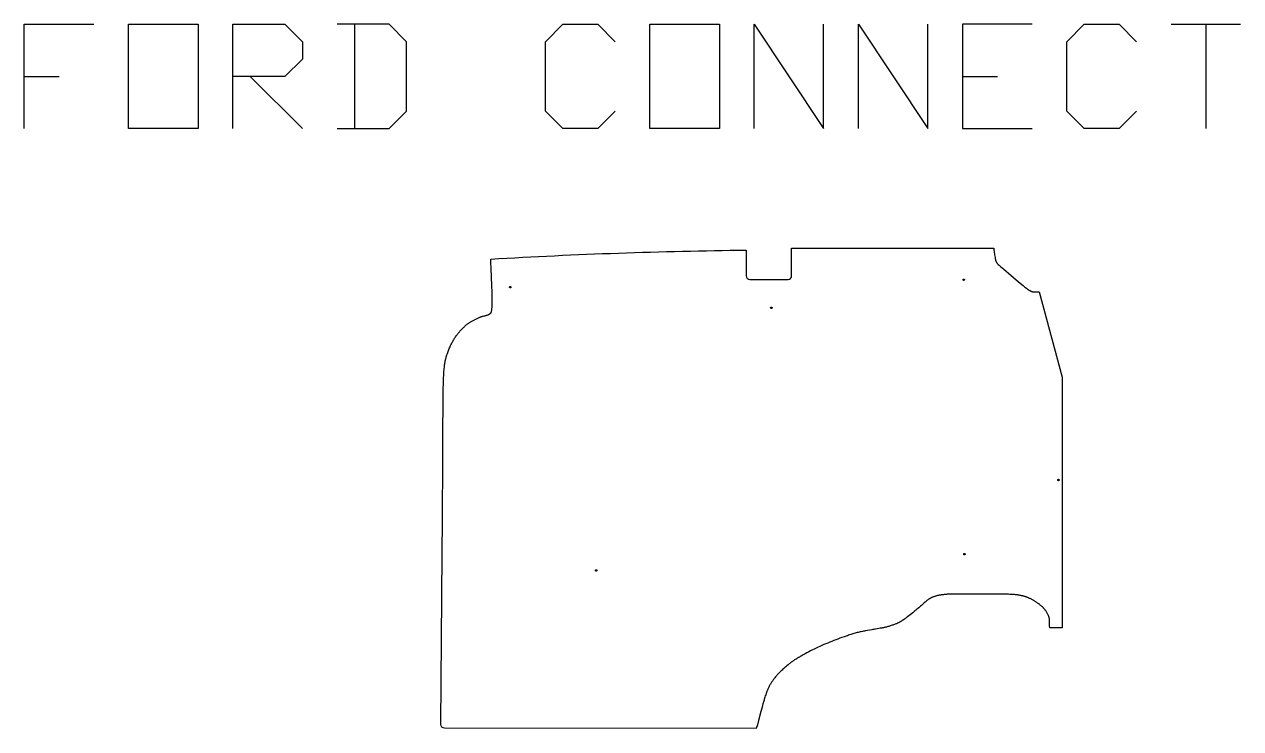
# Model space of a CAD drawing. Extents: x 1569 to 9588, y -6529 to -1210.
# Drawn here: x 1663 to 5219, y -3270 to -1210 of the extents above; entities that cross this region are included whole.
import ezdxf

# ---------------------------------------------------------------- set-up
doc = ezdxf.new("R2010")
doc.units = 0
doc.layers.add('Default_Layer', color=1, linetype='CONTINUOUS')

msp = doc.modelspace()

# ---------------------------------------------------------------- linework, layer by layer
at = {"layer": 'Default_Layer'}
for points in [[(1663, -1514.9), (1663, -1210.1), (1866.2, -1210.1)], [(2272.6, -1514.9), (2272.6, -1210.1), (2425, -1210.1), (2475.8, -1260.9), (2475.8, -1311.7), (2425, -1362.5), (2272.6, -1362.5)], [(2577.4, -1514.9), (2729.8, -1514.9), (2780.6, -1464.1), (2780.6, -1260.9), (2729.8, -1210.1), (2577.4, -1210.1)], [(2628.2, -1210.1), (2628.2, -1514.9)], [(3390.2, -1464.1), (3339.4, -1514.9), (3237.8, -1514.9), (3187, -1464.1), (3187, -1260.9), (3237.8, -1210.1), (3339.4, -1210.1), (3390.2, -1260.9)], [(3796.6, -1514.9), (3796.6, -1210.1), (3999.8, -1514.9), (3999.8, -1210.1)], [(4101.4, -1514.9), (4101.4, -1210.1), (4304.6, -1514.9), (4304.6, -1210.1)], [(4609.4, -1210.1), (4406.2, -1210.1), (4406.2, -1514.9), (4609.4, -1514.9)], [(4914.2, -1464.1), (4863.4, -1514.9), (4761.8, -1514.9), (4711, -1464.1), (4711, -1260.9), (4761.8, -1210.1), (4863.4, -1210.1), (4914.2, -1260.9)], [(5015.8, -1210.1), (5219, -1210.1)], [(5117.4, -1210.1), (5117.4, -1514.9)], [(1663, -1362.5), (1764.6, -1362.5)], [(2323.4, -1362.5), (2475.8, -1514.9)], [(4406.2, -1362.5), (4507.8, -1362.5)]]:
    msp.add_lwpolyline(points, dxfattribs=at)
for points in [[(1967.8, -1514.9), (1967.8, -1210.1), (2171, -1210.1), (2171, -1514.9), (1967.8, -1514.9)], [(3491.8, -1514.9), (3491.8, -1210.1), (3695, -1210.1), (3695, -1514.9), (3491.8, -1514.9)], [(4407.4, -1956.9), (4407.4, -1956.7), (4407.4, -1956.5), (4407.4, -1956.3), (4407.5, -1956.1), (4407.6, -1956), (4407.7, -1955.8), (4407.8, -1955.7), (4407.9, -1955.5), (4408.1, -1955.4), (4408.2, -1955.3), (4408.4, -1955.2), (4408.6, -1955.1), (4408.8, -1955), (4408.9, -1955), (4409.1, -1954.9), (4409.4, -1954.9), (4409.6, -1954.9), (4409.8, -1955), (4409.9, -1955), (4410.1, -1955.1), (4410.3, -1955.2), (4410.5, -1955.3), (4410.6, -1955.4), (4410.8, -1955.5), (4410.9, -1955.7), (4411, -1955.8), (4411.1, -1956), (4411.2, -1956.1), (4411.3, -1956.3), (4411.3, -1956.5), (4411.3, -1956.7), (4411.4, -1956.9), (4411.3, -1957.1), (4411.3, -1957.3), (4411.3, -1957.5), (4411.2, -1957.7), (4411.1, -1957.9), (4411, -1958), (4410.9, -1958.2), (4410.8, -1958.3), (4410.6, -1958.5), (4410.5, -1958.6), (4410.3, -1958.7), (4410.1, -1958.8), (4409.9, -1958.8), (4409.8, -1958.9), (4409.6, -1958.9), (4409.4, -1958.9), (4409.1, -1958.9), (4408.9, -1958.9), (4408.8, -1958.8), (4408.6, -1958.8), (4408.4, -1958.7), (4408.2, -1958.6), (4408.1, -1958.5), (4407.9, -1958.3), (4407.8, -1958.2), (4407.7, -1958), (4407.6, -1957.9), (4407.5, -1957.7), (4407.4, -1957.5), (4407.4, -1957.3), (4407.4, -1957.1), (4407.4, -1956.9)], [(3081.7, -1979), (3081.7, -1978.7), (3081.8, -1978.5), (3081.8, -1978.4), (3081.9, -1978.2), (3082, -1978), (3082.1, -1977.8), (3082.2, -1977.7), (3082.3, -1977.5), (3082.5, -1977.4), (3082.6, -1977.3), (3082.8, -1977.2), (3082.9, -1977.1), (3083.1, -1977), (3083.3, -1977), (3083.5, -1977), (3083.7, -1977), (3083.9, -1977), (3084.1, -1977), (3084.3, -1977), (3084.5, -1977.1), (3084.7, -1977.2), (3084.8, -1977.3), (3085, -1977.4), (3085.1, -1977.5), (3085.3, -1977.7), (3085.4, -1977.8), (3085.5, -1978), (3085.6, -1978.2), (3085.6, -1978.4), (3085.7, -1978.5), (3085.7, -1978.7), (3085.7, -1979), (3085.7, -1979.2), (3085.7, -1979.4), (3085.6, -1979.5), (3085.6, -1979.7), (3085.5, -1979.9), (3085.4, -1980.1), (3085.3, -1980.2), (3085.1, -1980.4), (3085, -1980.5), (3084.8, -1980.6), (3084.7, -1980.7), (3084.5, -1980.8), (3084.3, -1980.9), (3084.1, -1980.9), (3083.9, -1980.9), (3083.7, -1981), (3083.5, -1980.9), (3083.3, -1980.9), (3083.1, -1980.9), (3082.9, -1980.8), (3082.8, -1980.7), (3082.6, -1980.6), (3082.5, -1980.5), (3082.3, -1980.4), (3082.2, -1980.2), (3082.1, -1980.1), (3082, -1979.9), (3081.9, -1979.7), (3081.8, -1979.5), (3081.8, -1979.4), (3081.7, -1979.2), (3081.7, -1979)], [(3844.9, -2038.9), (3844.9, -2038.7), (3845, -2038.5), (3845, -2038.3), (3845.1, -2038.2), (3845.2, -2038), (3845.3, -2037.8), (3845.4, -2037.7), (3845.5, -2037.5), (3845.6, -2037.4), (3845.8, -2037.3), (3846, -2037.2), (3846.1, -2037.1), (3846.3, -2037), (3846.5, -2037), (3846.7, -2036.9), (3846.9, -2036.9), (3847.1, -2036.9), (3847.3, -2037), (3847.5, -2037), (3847.7, -2037.1), (3847.9, -2037.2), (3848, -2037.3), (3848.2, -2037.4), (3848.3, -2037.5), (3848.5, -2037.7), (3848.6, -2037.8), (3848.7, -2038), (3848.8, -2038.2), (3848.8, -2038.3), (3848.9, -2038.5), (3848.9, -2038.7), (3848.9, -2038.9), (3848.9, -2039.1), (3848.9, -2039.3), (3848.8, -2039.5), (3848.8, -2039.7), (3848.7, -2039.9), (3848.6, -2040.1), (3848.5, -2040.2), (3848.3, -2040.3), (3848.2, -2040.5), (3848, -2040.6), (3847.9, -2040.7), (3847.7, -2040.8), (3847.5, -2040.8), (3847.3, -2040.9), (3847.1, -2040.9), (3846.9, -2040.9), (3846.7, -2040.9), (3846.5, -2040.9), (3846.3, -2040.8), (3846.1, -2040.8), (3846, -2040.7), (3845.8, -2040.6), (3845.6, -2040.5), (3845.5, -2040.3), (3845.4, -2040.2), (3845.3, -2040.1), (3845.2, -2039.9), (3845.1, -2039.7), (3845, -2039.5), (3845, -2039.3), (3844.9, -2039.1), (3844.9, -2038.9)], [(4684, -2542.7), (4684, -2542.5), (4684.1, -2542.3), (4684.1, -2542.1), (4684.2, -2541.9), (4684.3, -2541.7), (4684.4, -2541.6), (4684.5, -2541.4), (4684.6, -2541.3), (4684.7, -2541.1), (4684.9, -2541), (4685.1, -2540.9), (4685.2, -2540.8), (4685.4, -2540.8), (4685.6, -2540.7), (4685.8, -2540.7), (4686, -2540.7), (4686.2, -2540.7), (4686.4, -2540.7), (4686.6, -2540.8), (4686.8, -2540.8), (4687, -2540.9), (4687.1, -2541), (4687.3, -2541.1), (4687.4, -2541.3), (4687.6, -2541.4), (4687.7, -2541.6), (4687.8, -2541.7), (4687.9, -2541.9), (4687.9, -2542.1), (4688, -2542.3), (4688, -2542.5), (4688, -2542.7), (4688, -2542.9), (4688, -2543.1), (4687.9, -2543.3), (4687.9, -2543.5), (4687.8, -2543.6), (4687.7, -2543.8), (4687.6, -2544), (4687.4, -2544.1), (4687.3, -2544.2), (4687.1, -2544.3), (4687, -2544.4), (4686.8, -2544.5), (4686.6, -2544.6), (4686.4, -2544.6), (4686.2, -2544.7), (4686, -2544.7), (4685.8, -2544.7), (4685.6, -2544.6), (4685.4, -2544.6), (4685.2, -2544.5), (4685.1, -2544.4), (4684.9, -2544.3), (4684.7, -2544.2), (4684.6, -2544.1), (4684.5, -2544), (4684.4, -2543.8), (4684.3, -2543.6), (4684.2, -2543.5), (4684.1, -2543.3), (4684.1, -2543.1), (4684, -2542.9), (4684, -2542.7)], [(4409.2, -2759.7), (4409.2, -2759.4), (4409.2, -2759.2), (4409.3, -2759.1), (4409.3, -2758.9), (4409.4, -2758.7), (4409.5, -2758.5), (4409.6, -2758.4), (4409.8, -2758.2), (4409.9, -2758.1), (4410, -2758), (4410.2, -2757.9), (4410.4, -2757.8), (4410.6, -2757.7), (4410.8, -2757.7), (4411, -2757.7), (4411.2, -2757.7), (4411.4, -2757.7), (4411.6, -2757.7), (4411.8, -2757.7), (4411.9, -2757.8), (4412.1, -2757.9), (4412.3, -2758), (4412.4, -2758.1), (4412.6, -2758.2), (4412.7, -2758.4), (4412.8, -2758.5), (4412.9, -2758.7), (4413, -2758.9), (4413.1, -2759.1), (4413.1, -2759.2), (4413.2, -2759.4), (4413.2, -2759.7), (4413.2, -2759.9), (4413.1, -2760.1), (4413.1, -2760.2), (4413, -2760.4), (4412.9, -2760.6), (4412.8, -2760.8), (4412.7, -2760.9), (4412.6, -2761.1), (4412.4, -2761.2), (4412.3, -2761.3), (4412.1, -2761.4), (4411.9, -2761.5), (4411.8, -2761.6), (4411.6, -2761.6), (4411.4, -2761.6), (4411.2, -2761.7), (4411, -2761.6), (4410.8, -2761.6), (4410.6, -2761.6), (4410.4, -2761.5), (4410.2, -2761.4), (4410, -2761.3), (4409.9, -2761.2), (4409.8, -2761.1), (4409.6, -2760.9), (4409.5, -2760.8), (4409.4, -2760.6), (4409.3, -2760.4), (4409.3, -2760.2), (4409.2, -2760.1), (4409.2, -2759.9), (4409.2, -2759.7)], [(3332.8, -2807), (3332.8, -2806.8), (3332.9, -2806.6), (3332.9, -2806.4), (3333, -2806.2), (3333.1, -2806), (3333.2, -2805.9), (3333.3, -2805.7), (3333.4, -2805.6), (3333.6, -2805.4), (3333.7, -2805.3), (3333.9, -2805.2), (3334.1, -2805.1), (3334.2, -2805.1), (3334.4, -2805), (3334.6, -2805), (3334.8, -2805), (3335, -2805), (3335.2, -2805), (3335.4, -2805.1), (3335.6, -2805.1), (3335.8, -2805.2), (3336, -2805.3), (3336.1, -2805.4), (3336.2, -2805.6), (3336.4, -2805.7), (3336.5, -2805.9), (3336.6, -2806), (3336.7, -2806.2), (3336.7, -2806.4), (3336.8, -2806.6), (3336.8, -2806.8), (3336.8, -2807), (3336.8, -2807.2), (3336.8, -2807.4), (3336.7, -2807.6), (3336.7, -2807.8), (3336.6, -2807.9), (3336.5, -2808.1), (3336.4, -2808.2), (3336.2, -2808.4), (3336.1, -2808.5), (3336, -2808.6), (3335.8, -2808.7), (3335.6, -2808.8), (3335.4, -2808.9), (3335.2, -2808.9), (3335, -2809), (3334.8, -2809), (3334.6, -2809), (3334.4, -2808.9), (3334.2, -2808.9), (3334.1, -2808.8), (3333.9, -2808.7), (3333.7, -2808.6), (3333.6, -2808.5), (3333.4, -2808.4), (3333.3, -2808.2), (3333.2, -2808.1), (3333.1, -2807.9), (3333, -2807.8), (3332.9, -2807.6), (3332.9, -2807.4), (3332.8, -2807.2), (3332.8, -2807)]]:
    msp.add_lwpolyline(points, close=True, dxfattribs=at)
msp.add_lwpolyline([(3026.7, -1896.7, -0.011928), (3773.7, -1870.3), (3773.7, -1945.9, 0.414214), (3783.7, -1955.9), (3896.3, -1955.9, 0.414214), (3906.3, -1945.9), (3906.3, -1864.9), (4497.1, -1864.9), (4497.7, -1869.3), (4498.4, -1874.1), (4499.8, -1884), (4500.4, -1888.6), (4501, -1892.5), (4501.5, -1895.5), (4501.7, -1896.5), (4501.8, -1897.3), (4502.4, -1899.6), (4502.7, -1900.8), (4503.1, -1901.9), (4503.5, -1903), (4503.7, -1903.6), (4503.9, -1904.1), (4504.2, -1904.7), (4504.4, -1905.2), (4504.7, -1905.7), (4505, -1906.2), (4505.3, -1906.8), (4505.7, -1907.3), (4506.1, -1907.8), (4506.5, -1908.3), (4506.9, -1908.8), (4507.4, -1909.4), (4508.4, -1910.4), (4509.5, -1911.5), (4510.5, -1912.5), (4512.6, -1914.6), (4514, -1915.8), (4516.9, -1918.3), (4526.6, -1926.4), (4539.8, -1937.6), (4554.8, -1950.2), (4569.8, -1962.8), (4583, -1973.9), (4588.4, -1978.4), (4592.7, -1981.9), (4595.6, -1984.3), (4596.5, -1985), (4597, -1985.4), (4598.1, -1986.1), (4599.2, -1986.8), (4600.4, -1987.6), (4601.6, -1988.2), (4602.8, -1988.9), (4603.9, -1989.5), (4604.9, -1989.9), (4605.8, -1990.4), (4606.6, -1990.7), (4607.4, -1991), (4608.3, -1991.4), (4609.1, -1991.6), (4609.9, -1991.9), (4610.8, -1992.1), (4611.7, -1992.3), (4612.5, -1992.5), (4613, -1992.6), (4613.7, -1992.6), (4614.5, -1992.6), (4615.4, -1992.7), (4617.6, -1992.7), (4620.1, -1992.6), (4625.3, -1992.6), (4627.9, -1992.5), (4630.3, -1992.5), (4697.1, -2241.7), (4697.1, -2608.2), (4697.1, -2974.6), (4660.7, -2974.6), (4660.7, -2972.8), (4660.6, -2970.9), (4660.6, -2966.9), (4660.5, -2962.9), (4660.5, -2958.8), (4660.4, -2956.9), (4660.4, -2955), (4660.3, -2953.2), (4660.2, -2951.5), (4660.1, -2949.9), (4659.9, -2948.5), (4659.8, -2947.8), (4659.7, -2947.2), (4659.6, -2946.6), (4659.5, -2946), (4659.2, -2945), (4658.9, -2943.9), (4658.6, -2942.9), (4658.2, -2941.9), (4657.8, -2940.9), (4657.4, -2939.8), (4656.9, -2938.9), (4656.5, -2937.9), (4656, -2936.9), (4655.5, -2935.9), (4654.4, -2934), (4653.3, -2932.1), (4652.2, -2930.2), (4651.1, -2928.3), (4649.9, -2926.5), (4648.6, -2924.6), (4647.9, -2923.7), (4647.3, -2922.7), (4646.6, -2921.8), (4645.9, -2920.9), (4645.2, -2920), (4644.5, -2919.1), (4643.7, -2918.3), (4643, -2917.4), (4642.2, -2916.6), (4641.4, -2915.8), (4640.6, -2914.9), (4639.7, -2914.1), (4638.7, -2913.1), (4637.7, -2912.2), (4636.6, -2911.3), (4635.4, -2910.3), (4634.3, -2909.3), (4633, -2908.3), (4631.8, -2907.3), (4630.5, -2906.3), (4629.2, -2905.3), (4627.9, -2904.4), (4626.6, -2903.4), (4625.3, -2902.5), (4624.1, -2901.6), (4622.8, -2900.8), (4621.5, -2899.9), (4620.1, -2899), (4618.7, -2898.1), (4617.2, -2897.2), (4615.6, -2896.2), (4613.9, -2895.3), (4612.3, -2894.3), (4610.5, -2893.3), (4608.8, -2892.4), (4607.1, -2891.5), (4605.3, -2890.6), (4603.6, -2889.7), (4601.8, -2888.8), (4600.1, -2888.1), (4598.4, -2887.3), (4596.8, -2886.6), (4595.2, -2886), (4593.6, -2885.4), (4591.9, -2884.8), (4590.3, -2884.3), (4588.6, -2883.7), (4587, -2883.2), (4585.3, -2882.7), (4583.6, -2882.3), (4581.9, -2881.9), (4580.2, -2881.4), (4578.5, -2881), (4576.8, -2880.7), (4575.1, -2880.3), (4573.4, -2880), (4571.7, -2879.7), (4570, -2879.3), (4568.2, -2879.1), (4566.4, -2878.8), (4564.4, -2878.6), (4562.4, -2878.3), (4560.3, -2878.1), (4558.1, -2877.9), (4555.9, -2877.8), (4553.6, -2877.6), (4549, -2877.3), (4544.4, -2877.1), (4539.9, -2876.9), (4535.4, -2876.7), (4534, -2876.7), (4531.7, -2876.6), (4525.3, -2876.6), (4516.4, -2876.5), (4505.6, -2876.4), (4479.6, -2876.3), (4450.4, -2876.3), (4435.6, -2876.3), (4421.2, -2876.3), (4407.6, -2876.3), (4395.2, -2876.3), (4384.5, -2876.4), (4375.7, -2876.5), (4372.1, -2876.5), (4369.3, -2876.6), (4367.1, -2876.6), (4365.7, -2876.7), (4363.6, -2876.8), (4361.4, -2877), (4359.2, -2877.2), (4357, -2877.4), (4354.7, -2877.6), (4352.5, -2877.8), (4350.2, -2878.1), (4348, -2878.3), (4345.8, -2878.6), (4343.7, -2878.9), (4341.6, -2879.2), (4339.6, -2879.5), (4337.7, -2879.9), (4335.9, -2880.2), (4334.3, -2880.6), (4332.7, -2880.9), (4331.2, -2881.3), (4329.7, -2881.7), (4328.3, -2882.1), (4326.8, -2882.5), (4325.3, -2883), (4323.8, -2883.5), (4322.4, -2883.9), (4320.9, -2884.5), (4319.5, -2885), (4318.1, -2885.6), (4316.6, -2886.2), (4315.2, -2886.8), (4313.8, -2887.4), (4312.5, -2888.1), (4311.1, -2888.8), (4309.8, -2889.6), (4309.1, -2890), (4308.5, -2890.4), (4307.1, -2891.3), (4305.8, -2892.2), (4304.4, -2893.2), (4303.1, -2894.3), (4301.8, -2895.4), (4300.4, -2896.5), (4299.1, -2897.6), (4296.4, -2900), (4293.7, -2902.4), (4291, -2904.8), (4289.7, -2906), (4288.4, -2907.1), (4285.7, -2909.3), (4283.1, -2911.6), (4277.7, -2916.3), (4275, -2918.6), (4272.3, -2920.9), (4269.6, -2923.2), (4266.9, -2925.5), (4263.9, -2927.9), (4260.4, -2930.8), (4256.5, -2933.9), (4252.6, -2937), (4248.6, -2940.1), (4244.9, -2943), (4243.1, -2944.3), (4241.5, -2945.6), (4240, -2946.7), (4238.6, -2947.6), (4236.1, -2949.4), (4233.5, -2951.2), (4231, -2952.9), (4228.4, -2954.6), (4227, -2955.5), (4225.7, -2956.3), (4224.4, -2957.1), (4223.1, -2957.9), (4221.7, -2958.6), (4220.3, -2959.4), (4219, -2960.1), (4217.6, -2960.7), (4216.1, -2961.4), (4214.4, -2962.2), (4212.6, -2962.9), (4210.7, -2963.7), (4208.7, -2964.5), (4206.5, -2965.3), (4204.3, -2966.1), (4202, -2966.9), (4199.7, -2967.7), (4197.3, -2968.4), (4194.9, -2969.2), (4192.6, -2970), (4190.2, -2970.7), (4187.9, -2971.4), (4185.6, -2972), (4183.3, -2972.6), (4181.1, -2973.2), (4178.9, -2973.7), (4176.7, -2974.2), (4174.4, -2974.7), (4172.2, -2975.1), (4169.9, -2975.6), (4167.6, -2976), (4165.3, -2976.4), (4160.7, -2977.1), (4156.1, -2977.9), (4151.6, -2978.7), (4149.3, -2979.1), (4147, -2979.5), (4143.9, -2980.1), (4140.8, -2980.7), (4134.7, -2981.8), (4128.5, -2982.8), (4122.3, -2983.9), (4119.3, -2984.5), (4116.2, -2985.1), (4113.1, -2985.7), (4110, -2986.3), (4107, -2987), (4103.9, -2987.6), (4100.9, -2988.4), (4097.9, -2989.1), (4094.8, -2990), (4091.7, -2990.8), (4088.5, -2991.7), (4085.3, -2992.7), (4082.1, -2993.7), (4078.9, -2994.7), (4075.6, -2995.8), (4072.3, -2996.9), (4069.1, -2998), (4065.8, -2999.1), (4059.4, -3001.3), (4053.1, -3003.6), (4047.1, -3005.7), (4041.2, -3007.9), (4035.2, -3010.1), (4029.3, -3012.4), (4023.3, -3014.7), (4017.5, -3017), (4011.6, -3019.4), (4005.9, -3021.8), (4003.1, -3023), (4000.3, -3024.2), (3994.7, -3026.6), (3989.1, -3029.2), (3983.6, -3031.7), (3978.1, -3034.3), (3972.6, -3037), (3967.2, -3039.7), (3961.8, -3042.4), (3956.5, -3045.2), (3951, -3048.1), (3945.4, -3051.1), (3939.8, -3054.2), (3937, -3055.8), (3934.2, -3057.4), (3931.5, -3059), (3928.8, -3060.5), (3926.2, -3062), (3923.7, -3063.5), (3921.3, -3065), (3919.1, -3066.4), (3917, -3067.8), (3915, -3069), (3913.1, -3070.3), (3911.2, -3071.7), (3909.2, -3073.1), (3907.3, -3074.5), (3905.3, -3075.9), (3903.4, -3077.4), (3901.4, -3078.9), (3899.5, -3080.4), (3895.8, -3083.3), (3892.4, -3086.1), (3889.2, -3088.8), (3886.3, -3091.2), (3883.7, -3093.5), (3880.9, -3096), (3878.2, -3098.5), (3875.5, -3101), (3872.9, -3103.5), (3870.5, -3105.9), (3868.3, -3108.2), (3866.3, -3110.3), (3864.4, -3112.3), (3862.5, -3114.4), (3860.7, -3116.6), (3858.8, -3118.8), (3857.1, -3120.9), (3855.4, -3123), (3853.8, -3125), (3852.4, -3126.9), (3851.2, -3128.7), (3849.9, -3130.6), (3848.7, -3132.5), (3847.5, -3134.4), (3846.3, -3136.3), (3845.1, -3138.2), (3844, -3140.1), (3842.9, -3142.1), (3841.8, -3144.1), (3840.7, -3146.1), (3839.6, -3148.2), (3838.5, -3150.4), (3837.5, -3152.5), (3836.4, -3154.7), (3835.5, -3156.9), (3834.5, -3159.1), (3834.1, -3160.3), (3833.6, -3161.5), (3832.5, -3164.3), (3831.5, -3167.4), (3830.4, -3170.6), (3829.2, -3174), (3828.1, -3177.4), (3827.1, -3180.8), (3826.1, -3184.1), (3825.5, -3186.1), (3824.7, -3189), (3822.5, -3197), (3819.7, -3207.4), (3816.5, -3219.4), (3809.5, -3245.6), (3806.1, -3258.4), (3803, -3269.9), (2891.1, -3268.2, -0.415746), (2881.1, -3258.2), (2884.7, -2759.9), (2884.9, -2726.5), (2885.1, -2690.2), (2885.6, -2611.7), (2886.1, -2529.8), (2886.5, -2449.6), (2887, -2376.4), (2887.2, -2344.1), (2887.5, -2315.5), (2887.7, -2291.3), (2887.9, -2272.1), (2888, -2264.6), (2888.1, -2258.6), (2888.2, -2254.2), (2888.2, -2252.7), (2888.3, -2251.5), (2888.7, -2243.9), (2889.1, -2236.1), (2889.4, -2232.2), (2889.6, -2228.2), (2889.9, -2224.3), (2890.2, -2220.4), (2890.6, -2216.6), (2891, -2212.8), (2891.4, -2209), (2891.8, -2205.4), (2892.1, -2203.6), (2892.3, -2201.9), (2892.6, -2200.1), (2892.9, -2198.4), (2893.2, -2196.8), (2893.5, -2195.2), (2893.8, -2193.6), (2894.2, -2192), (2894.5, -2190.5), (2894.9, -2188.9), (2895.3, -2187.4), (2895.8, -2185.8), (2896.6, -2182.7), (2897.6, -2179.5), (2898.6, -2176.4), (2899.7, -2173.2), (2900.8, -2170.1), (2901.9, -2167), (2903.1, -2164), (2904.3, -2161), (2905.5, -2158.1), (2906.7, -2155.2), (2907.9, -2152.4), (2909.1, -2149.8), (2910.4, -2147.2), (2911.6, -2144.8), (2912.8, -2142.4), (2914.1, -2140), (2915.4, -2137.6), (2916.7, -2135.3), (2918.1, -2132.9), (2919.5, -2130.6), (2920.9, -2128.3), (2922.4, -2126), (2923.9, -2123.7), (2925.4, -2121.5), (2927, -2119.3), (2928.5, -2117.2), (2930.1, -2115.1), (2931.7, -2113), (2933.3, -2111), (2934.9, -2109.1), (2936.6, -2107.2), (2938.3, -2105.3), (2940, -2103.4), (2941.9, -2101.6), (2943.7, -2099.7), (2945.6, -2097.9), (2947.5, -2096.1), (2949.4, -2094.3), (2951.3, -2092.6), (2953.2, -2091), (2955.2, -2089.4), (2957.1, -2087.8), (2958.9, -2086.3), (2960.8, -2084.9), (2962.6, -2083.6), (2964.4, -2082.3), (2966.1, -2081.1), (2967.9, -2080), (2969.7, -2078.9), (2971.5, -2077.8), (2973.4, -2076.8), (2975.3, -2075.8), (2977.1, -2074.8), (2979, -2073.9), (2981, -2072.9), (2982.9, -2072), (2984.8, -2071.1), (2986.7, -2070.2), (2990.6, -2068.5), (2994.5, -2066.8), (2995.5, -2066.4), (2996.5, -2066), (2997.5, -2065.6), (2998.5, -2065.2), (2999.5, -2064.9), (3000.6, -2064.6), (3002.7, -2064), (3004.9, -2063.4), (3007, -2062.9), (3009.2, -2062.3), (3011.3, -2061.8), (3013.5, -2061.2), (3014.5, -2060.8), (3015.6, -2060.5), (3016.6, -2060.2), (3017.6, -2059.8), (3018.6, -2059.4), (3019.6, -2059), (3020.6, -2058.6), (3021.5, -2058.1), (3022.4, -2057.6), (3023.3, -2057.1), (3024.2, -2056.5), (3025.1, -2055.9), (3025.9, -2055.3), (3026.7, -2054.6), (3026.9, -2054.4), (3027.1, -2054.2), (3027.3, -2053.9), (3027.5, -2053.6), (3027.6, -2053.3), (3027.8, -2053), (3028, -2052.6), (3028.1, -2052.2), (3028.4, -2051.2), (3028.7, -2050.2), (3029, -2049.1), (3029.2, -2047.8), (3029.5, -2046.4), (3029.7, -2045), (3029.8, -2043.4), (3030, -2041.7), (3030.2, -2040), (3030.3, -2038.1), (3030.4, -2036.2), (3030.5, -2034.2), (3030.6, -2032), (3030.7, -2029.9), (3030.7, -2027.6), (3030.8, -2025.2), (3030.8, -2020.4), (3030.8, -2015.2), (3030.8, -2009.9), (3030.7, -2004.3), (3030.6, -1998.5), (3030.4, -1992.6), (3030.3, -1986.6), (3030.1, -1980.4), (3029.8, -1974.2), (3029.6, -1967.9), (3029.1, -1955.2), (3028.5, -1942.6), (3028, -1930.2), (3027.5, -1918.3), (3027.2, -1912.6), (3027, -1907.1), (3026.9, -1901.8), (3026.7, -1896.7)], format="xyb", close=True, dxfattribs=at)

doc.saveas('drawing.dxf')
